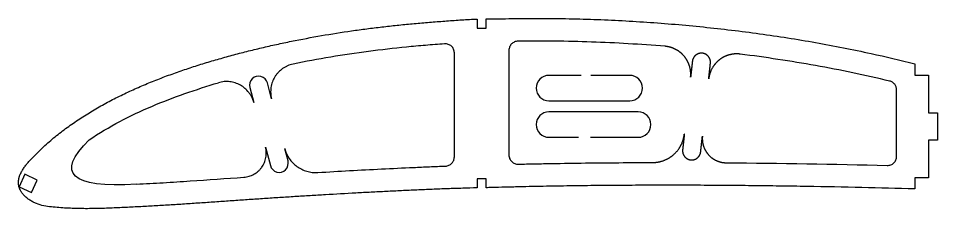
# Model space of a CAD drawing. Header units: millimetres. Extents: x -11497 to 404, y -3854 to 414.
# Drawn here: x -10098.1 to -9896.1, y -3473.6 to -3431.8 of the extents above; entities that cross this region are included whole.
import ezdxf

# ---------------------------------------------------------------- set-up
doc = ezdxf.new("R2010")
doc.units = ezdxf.units.MM

msp = doc.modelspace()

# ---------------------------------------------------------------- linework, layer by layer
at = {"color": 7, "linetype": 'Continuous', "lineweight": 25}
msp.add_line((-10072.1944, -3468.2545), (-10072.1913, -3468.2544), dxfattribs=at)
for points in [[(-10042.4894, -3449.4519), (-10043.406, -3445.9778, 1), (-10047.2736, -3446.9982), (-10046.4125, -3450.2622)], [(-9974.4224, -3444.3157), (-9981.5245, -3444.3157, 1), (-9981.5245, -3449.9157), (-9963.7699, -3449.9157, 1), (-9963.7699, -3444.3157), (-9972.3032, -3444.3157)], [(-9972.3605, -3457.9426), (-9961.9228, -3457.9426, 1), (-9961.9228, -3452.3426), (-9981.5245, -3452.3426, 1), (-9981.5245, -3457.9426), (-9974.9952, -3457.9426)], [(-10043.8113, -3460.1216), (-10042.7445, -3464.1654, 1), (-10038.8768, -3463.145), (-10039.581, -3460.4757)]]:
    msp.add_lwpolyline(points, format="xyb")
msp.add_lwpolyline([(-10094.0154, -3467.3568), (-10096.7343, -3466.0889), (-10098.0021, -3468.8078), (-10095.2832, -3470.0757)], close=True, dxfattribs=at)
for points, knots in [([(-9995.3142, -3431.915), (-9995.3142, -3432.5817), (-9995.3142, -3433.2484), (-9995.3142, -3433.915), (-9995.9809, -3433.915), (-9996.6476, -3433.915), (-9997.3142, -3433.915), (-9997.3142, -3433.2529), (-9997.3142, -3432.5908), (-9997.3142, -3431.9287), (-9998.4328, -3431.9751), (-10000.6701, -3432.0976), (-10004.023, -3432.3365), (-10007.3738, -3432.5932), (-10010.7228, -3432.8655), (-10014.0663, -3433.1906), (-10017.4056, -3433.5509), (-10020.7393, -3433.9536), (-10025.176, -3434.5494), (-10030.7049, -3435.4034), (-10036.2052, -3436.4163), (-10040.5849, -3437.3245), (-10043.8583, -3438.0565), (-10047.1192, -3438.8401), (-10050.3667, -3439.676), (-10053.5998, -3440.5646), (-10056.8166, -3441.5089), (-10060.0138, -3442.5169), (-10063.1889, -3443.5916), (-10066.3382, -3444.7389), (-10069.4574, -3445.9649), (-10072.5411, -3447.2776), (-10075.5779, -3448.6951), (-10078.5588, -3450.2266), (-10081.4765, -3451.8749), (-10084.3249, -3453.64), (-10086.6344, -3455.2098), (-10088.4337, -3456.5333), (-10089.7557, -3457.5621), (-10091.0472, -3458.6291), (-10092.3011, -3459.7399), (-10093.3172, -3460.6972), (-10094.1117, -3461.4818), (-10094.7015, -3462.0765), (-10095.2818, -3462.6804), (-10095.8445, -3463.3006), (-10096.3838, -3463.9418), (-10096.8883, -3464.6103), (-10097.2704, -3465.195), (-10097.5387, -3465.6847), (-10097.7202, -3466.062), (-10097.8479, -3466.3867), (-10097.9344, -3466.6518), (-10097.9914, -3466.8531), (-10098.0379, -3467.057), (-10098.0838, -3467.3317), (-10098.1241, -3467.6789), (-10098.1198, -3468.0285), (-10098.0988, -3468.3067), (-10098.073, -3468.5141), (-10098.0375, -3468.72), (-10097.9903, -3468.9228), (-10097.9301, -3469.1222), (-10097.8446, -3469.3119), (-10097.7508, -3469.498), (-10097.6598, -3469.6862), (-10097.5588, -3469.8694), (-10097.4454, -3470.045), (-10097.3223, -3470.214), (-10097.1479, -3470.4313), (-10096.8266, -3470.7991), (-10096.4187, -3471.1811), (-10095.9795, -3471.5257), (-10095.5243, -3471.8489), (-10094.9231, -3472.2044), (-10093.9069, -3472.6711), (-10092.5569, -3473.0465), (-10090.8954, -3473.2688), (-10089.2275, -3473.4232), (-10087.5562, -3473.5386), (-10085.8824, -3473.6087), (-10084.2076, -3473.6466), (-10082.5323, -3473.649), (-10080.8572, -3473.6246), (-10079.1826, -3473.5762), (-10077.5085, -3473.5127), (-10075.8347, -3473.4385), (-10074.1612, -3473.3597), (-10072.4877, -3473.2776), (-10070.2566, -3473.1632), (-10067.4681, -3473.01), (-10064.1228, -3472.8055), (-10060.7782, -3472.5861), (-10057.4339, -3472.3568), (-10054.0896, -3472.1233), (-10050.7448, -3471.89), (-10047.3995, -3471.6606), (-10044.0534, -3471.435), (-10040.7066, -3471.2145), (-10037.3589, -3471.0006), (-10034.0103, -3470.7929), (-10029.5442, -3470.5245), (-10025.0762, -3470.272), (-10020.6061, -3470.0337), (-10017.2526, -3469.8634), (-10013.898, -3469.7005), (-10011.1016, -3469.5706), (-10008.8639, -3469.4736), (-10007.1854, -3469.4007), (-10005.5067, -3469.3283), (-10003.8275, -3469.2648), (-10002.1478, -3469.2103), (-9999.9769, -3469.1469), (-9998.3657, -3469.1041), (-9997.3142, -3469.0794), (-9997.3142, -3468.4127), (-9997.3142, -3467.746), (-9997.3142, -3467.0794), (-9996.6476, -3467.0794), (-9995.9809, -3467.0794), (-9995.3142, -3467.0794), (-9995.3142, -3467.7307), (-9995.3142, -3468.3821), (-9995.3142, -3469.0335), (-9994.9101, -3469.0241), (-9993.5041, -3468.991), (-9991.5973, -3468.9394), (-9989.5932, -3468.8886), (-9987.5887, -3468.8383), (-9985.0823, -3468.7881), (-9982.074, -3468.7276), (-9978.0618, -3468.6594), (-9973.0446, -3468.59), (-9967.0214, -3468.5322), (-9960.9957, -3468.5003), (-9954.9679, -3468.4918), (-9948.9384, -3468.5058), (-9942.9072, -3468.5393), (-9936.8748, -3468.5946), (-9930.8414, -3468.6688), (-9922.7958, -3468.7928), (-9912.8834, -3468.9925), (-9904.9826, -3469.1942), (-9901.1052, -3469.3005), (-9901.1052, -3468.4951), (-9901.1052, -3467.6897), (-9901.1052, -3466.8842), (-9900.1052, -3466.8842), (-9899.1052, -3466.8842), (-9898.1052, -3466.8842), (-9898.1052, -3464.114), (-9898.1052, -3461.3438), (-9898.1052, -3458.5736), (-9897.4386, -3458.5736), (-9896.7719, -3458.5736), (-9896.1052, -3458.5736), (-9896.1052, -3456.5736), (-9896.1052, -3454.5736), (-9896.1052, -3452.5736), (-9896.7719, -3452.5736), (-9897.4386, -3452.5736), (-9898.1052, -3452.5736), (-9898.1052, -3449.8138), (-9898.1052, -3447.054), (-9898.1052, -3444.2942), (-9899.1052, -3444.2942), (-9900.1052, -3444.2942), (-9901.1052, -3444.2942), (-9901.1052, -3443.4609), (-9901.1052, -3442.6275), (-9901.1052, -3441.7942), (-9904.2979, -3440.9819), (-9911.5415, -3439.2623), (-9920.8811, -3437.4151), (-9929.0676, -3436.0509), (-9935.226, -3435.1455), (-9941.3991, -3434.3491), (-9947.5853, -3433.6602), (-9953.782, -3433.0734), (-9959.988, -3432.5945), (-9965.1656, -3432.2824), (-9969.3106, -3432.0891), (-9973.4571, -3431.9312), (-9977.6054, -3431.8291), (-9981.7547, -3431.7815), (-9984.8668, -3431.7781), (-9987.9789, -3431.7981), (-9991.0905, -3431.8552), (-9993.5356, -3431.8954), (-9994.9436, -3431.9114), (-9995.3142, -3431.915)], [0, 0, 0, 0, 1, 1, 1, 2, 2, 2, 3, 3, 3, 3.00825074, 3.01650149, 3.02475223, 3.03300297, 3.04125371, 3.04950446, 3.0577552, 3.06600594, 3.08250743, 3.09900892, 3.10725966, 3.1155104, 3.12376114, 3.13201189, 3.14026263, 3.14851337, 3.15676412, 3.16501486, 3.1732656, 3.18151635, 3.18976709, 3.19801783, 3.20626857, 3.21451932, 3.22277006, 3.2310208, 3.23514617, 3.23927155, 3.24339692, 3.24752229, 3.25164766, 3.25371035, 3.25577303, 3.25783572, 3.2598984, 3.26196109, 3.26402378, 3.26608646, 3.2671178, 3.26814915, 3.26918049, 3.26969616, 3.27021183, 3.2707275, 3.27124318, 3.27227452, 3.27330586, 3.27382153, 3.2743372, 3.27485288, 3.27536855, 3.27588422, 3.27639989, 3.27691556, 3.27743123, 3.2779469, 3.27846258, 3.27897825, 3.27949392, 3.28052526, 3.28258795, 3.28361929, 3.28465063, 3.28671332, 3.288776, 3.29290138, 3.29702675, 3.30115212, 3.30527749, 3.30940286, 3.31352823, 3.3176536, 3.32177898, 3.32590435, 3.33002972, 3.33415509, 3.33828046, 3.34240583, 3.3465312, 3.35478195, 3.36303269, 3.37128343, 3.37953418, 3.38778492, 3.39603566, 3.40428641, 3.41253715, 3.42078789, 3.42903863, 3.43728938, 3.44554012, 3.46204161, 3.47029235, 3.47854309, 3.48679384, 3.49504458, 3.49916995, 3.50329532, 3.50742069, 3.51154606, 3.51567144, 3.51979681, 3.52753855, 3.52753855, 3.52753855, 4.52753855, 4.52753855, 4.52753855, 5.52753855, 5.52753855, 5.52753855, 6.52753855, 6.52753855, 6.52753855, 6.53051373, 6.53788799, 6.54157512, 6.54526225, 6.5526365, 6.56001076, 6.56738502, 6.58213353, 6.59688205, 6.61163056, 6.62637907, 6.64112759, 6.6558761, 6.67062462, 6.68537313, 6.70012164, 6.72961867, 6.75804677, 6.75804677, 6.75804677, 7.75804677, 7.75804677, 7.75804677, 8.75804677, 8.75804677, 8.75804677, 9.75804677, 9.75804677, 9.75804677, 10.75804677, 10.75804677, 10.75804677, 11.75804677, 11.75804677, 11.75804677, 12.75804677, 12.75804677, 12.75804677, 13.75804677, 13.75804677, 13.75804677, 14.75804677, 14.75804677, 14.75804677, 15.75804677, 15.75804677, 15.75804677, 15.80766713, 15.87016713, 15.90141713, 15.93266713, 15.96391713, 15.99516713, 16.02641713, 16.05766713, 16.08891713, 16.10454213, 16.12016713, 16.15141713, 16.16704213, 16.18266713, 16.19829213, 16.21391713, 16.22954213, 16.23512586, 16.23512586, 16.23512586, 16.23512586]), ([(-10032.3505, -3465.6832), (-10027.6681, -3465.403), (-10022.9847, -3465.1446), (-10015.9577, -3464.7918), (-10013.6152, -3464.6787), (-10010.1008, -3464.5206), (-10008.9292, -3464.4704), (-10006.5861, -3464.3688), (-10005.4145, -3464.3187), (-10004.2425, -3464.2766), (-10004.1135, -3464.272), (-10003.9871, -3464.2551), (-10003.7392, -3464.1976), (-10003.6165, -3464.1566), (-10003.3824, -3464.0521), (-10003.2717, -3463.9893), (-10003.0628, -3463.843), (-10002.9639, -3463.7585), (-10002.7867, -3463.5749), (-10002.7074, -3463.4754), (-10002.5678, -3463.2606), (-10002.508, -3463.1457), (-10002.3648, -3462.7917), (-10002.3142, -3462.5355), (-10002.3142, -3462.2774), (-10002.3142, -3454.6451), (-10002.3142, -3447.0129), (-10002.3142, -3439.3807), (-10002.3142, -3439.2422), (-10002.3285, -3439.1062), (-10002.3842, -3438.8389), (-10002.4265, -3438.7061), (-10002.5361, -3438.4549), (-10002.6032, -3438.336), (-10002.762, -3438.112), (-10002.8537, -3438.0075), (-10003.1538, -3437.729), (-10003.3948, -3437.5836), (-10003.7817, -3437.448), (-10003.9173, -3437.4156), (-10004.1892, -3437.3799), (-10004.3262, -3437.3759), (-10004.4642, -3437.3863), (-10005.8626, -3437.4915), (-10007.2605, -3437.5999), (-10010.0545, -3437.8312), (-10011.4498, -3437.9587), (-10015.6311, -3438.3773), (-10018.4135, -3438.695), (-10026.7409, -3439.7943), (-10032.2676, -3440.7123), (-10037.7652, -3441.8484)], [0, 0, 0, 0, 0.5, 0.5, 0.75, 0.75, 0.875, 0.875, 1, 1, 1, 1.125, 1.125, 1.25, 1.25, 1.375, 1.375, 1.5, 1.5, 1.625, 1.625, 1.75, 1.75, 2, 2, 2, 3, 3, 3, 3.125, 3.125, 3.25, 3.25, 3.375, 3.375, 3.5, 3.5, 3.75, 3.75, 3.875, 3.875, 4, 4, 4, 4.125, 4.125, 4.25, 4.25, 4.5, 4.5, 5, 5, 5, 5]), ([(-9956.0324, -3437.9213), (-9961.409, -3437.4872), (-9966.7897, -3437.1741), (-9974.8671, -3436.8929), (-9977.5605, -3436.8306), (-9981.6024, -3436.7851), (-9982.9499, -3436.7792), (-9985.6456, -3436.7826), (-9986.9937, -3436.7907), (-9988.3421, -3436.8095), (-9988.4729, -3436.8113), (-9988.6015, -3436.8258), (-9988.854, -3436.8792), (-9988.9793, -3436.9186), (-9989.2183, -3437.0206), (-9989.3315, -3437.0825), (-9989.5456, -3437.228), (-9989.6469, -3437.3124), (-9989.8286, -3437.4965), (-9989.91, -3437.5966), (-9990.0537, -3437.8136), (-9990.1149, -3437.9294), (-9990.2621, -3438.2874), (-9990.3142, -3438.5475), (-9990.3142, -3438.8093), (-9990.3142, -3446.4906), (-9990.3142, -3454.172), (-9990.3142, -3461.8533), (-9990.3142, -3461.9874), (-9990.3009, -3462.1192), (-9990.2487, -3462.3784), (-9990.2091, -3462.5072), (-9990.1059, -3462.7522), (-9990.0428, -3462.8683), (-9989.8936, -3463.0878), (-9989.8069, -3463.1914), (-9989.5231, -3463.4688), (-9989.2945, -3463.617), (-9988.8028, -3463.8112), (-9988.5353, -3463.8596), (-9988.2672, -3463.8533), (-9987.0378, -3463.8244), (-9985.8083, -3463.8003), (-9983.3494, -3463.7511), (-9982.1199, -3463.7273), (-9978.4313, -3463.6634), (-9975.9722, -3463.6278), (-9968.5946, -3463.5393), (-9963.6758, -3463.5065), (-9958.7568, -3463.4971)], [0, 0, 0, 0, 0.5, 0.5, 0.75, 0.75, 0.875, 0.875, 1, 1, 1, 1.125, 1.125, 1.25, 1.25, 1.375, 1.375, 1.5, 1.5, 1.625, 1.625, 1.75, 1.75, 2, 2, 2, 3, 3, 3, 3.125, 3.125, 3.25, 3.25, 3.375, 3.375, 3.5, 3.5, 3.75, 3.75, 4, 4, 4, 4.125, 4.125, 4.25, 4.25, 4.5, 4.5, 5, 5, 5, 5]), ([(-9942.559, -3463.5443), (-9930.7546, -3463.6335), (-9918.9537, -3463.841), (-9907.1556, -3464.1384), (-9907.0215, -3464.1418), (-9906.8893, -3464.1318), (-9906.6287, -3464.086), (-9906.4988, -3464.0497), (-9906.2511, -3463.9526), (-9906.1334, -3463.8924), (-9905.9101, -3463.7486), (-9905.8044, -3463.6644), (-9905.5198, -3463.3874), (-9905.3661, -3463.1623), (-9905.2115, -3462.7968), (-9905.1717, -3462.6686), (-9905.1186, -3462.4068), (-9905.1052, -3462.2743), (-9905.1052, -3462.1402), (-9905.1052, -3457.2681), (-9905.1052, -3452.3961), (-9905.1052, -3447.524), (-9905.1052, -3447.2992), (-9905.1421, -3447.0806), (-9905.2896, -3446.656), (-9905.3963, -3446.4614), (-9905.6747, -3446.1088), (-9905.8395, -3445.9598), (-9906.2179, -3445.7181), (-9906.4228, -3445.6311), (-9906.6415, -3445.5788), (-9912.0339, -3444.2914), (-9917.4679, -3443.1569), (-9928.4168, -3441.1866), (-9933.9318, -3440.3505), (-9939.4816, -3439.6429)], [0, 0, 0, 0, 1, 1, 1, 1.125, 1.125, 1.25, 1.25, 1.375, 1.375, 1.5, 1.5, 1.75, 1.75, 1.875, 1.875, 2, 2, 2, 3, 3, 3, 3.25, 3.25, 3.5, 3.5, 3.75, 3.75, 4, 4, 4, 4.5, 4.5, 5, 5, 5, 5]), ([(-10037.7652, -3441.8484), (-10038.1781, -3441.9337), (-10038.5751, -3442.0594), (-10039.1477, -3442.3058), (-10039.3347, -3442.3977), (-10039.7008, -3442.6014), (-10039.8803, -3442.7136), (-10040.3946, -3443.0729), (-10040.7095, -3443.3442), (-10041.1404, -3443.7987), (-10041.2777, -3443.9591), (-10041.5341, -3444.2917), (-10041.653, -3444.4634), (-10041.9819, -3444.9937), (-10042.165, -3445.3678), (-10042.4558, -3446.1584), (-10042.559, -3446.5632), (-10042.6519, -3447.1801), (-10042.6725, -3447.3876), (-10042.6926, -3447.8063), (-10042.692, -3448.0179), (-10042.6579, -3448.6455), (-10042.5932, -3449.0587), (-10042.4856, -3449.4664)], [0, 0, 0, 0, 0.125, 0.125, 0.1875, 0.1875, 0.25, 0.25, 0.375, 0.375, 0.4375, 0.4375, 0.5, 0.5, 0.625, 0.625, 0.75, 0.75, 0.8125, 0.8125, 0.875, 0.875, 1, 1, 1, 1]), ([(-10072.1944, -3468.2545), (-10086.5883, -3469.1704), (-10090.0523, -3465.9234), (-10082.5865, -3458.5134), (-10082.5864, -3458.5135), (-10082.5863, -3458.5135), (-10082.5863, -3458.5136), (-10080.4015, -3457.0425), (-10078.1582, -3455.7044), (-10073.5706, -3453.2573), (-10071.2244, -3452.1527), (-10066.4508, -3450.1278), (-10064.0266, -3449.2002), (-10059.121, -3447.4748), (-10056.6394, -3446.6775), (-10054.1334, -3445.9355)], [0, 0, 0, 0, 1, 1, 1, 2, 2, 2, 2.25, 2.25, 2.5, 2.5, 2.75, 2.75, 3, 3, 3, 3]), ([(-10046.4083, -3450.278), (-10046.5143, -3449.8762), (-10046.6586, -3449.4921), (-10046.9301, -3448.9412), (-10047.0299, -3448.7618), (-10047.2482, -3448.4118), (-10047.3674, -3448.2405), (-10047.7459, -3447.7512), (-10048.0277, -3447.4538), (-10048.6497, -3446.9161), (-10048.9924, -3446.6754), (-10049.7075, -3446.2732), (-10050.083, -3446.1084), (-10050.871, -3445.8535), (-10051.2756, -3445.7665), (-10051.8862, -3445.6974), (-10052.0909, -3445.6844), (-10052.503, -3445.6789), (-10052.7113, -3445.6866), (-10053.3296, -3445.7407), (-10053.735, -3445.8175), (-10054.1335, -3445.9355)], [0, 0, 0, 0, 0.125, 0.125, 0.1875, 0.1875, 0.25, 0.25, 0.375, 0.375, 0.5, 0.5, 0.625, 0.625, 0.75, 0.75, 0.8125, 0.8125, 0.875, 0.875, 1, 1, 1, 1]), ([(-10048.5788, -3466.7288), (-10048.1877, -3466.7021), (-10047.807, -3466.633), (-10047.0657, -3466.4136), (-10046.7011, -3466.2604), (-10046.0239, -3465.8833), (-10045.7085, -3465.6596), (-10045.271, -3465.2701), (-10045.132, -3465.1317), (-10044.8725, -3464.8435), (-10044.7513, -3464.6929), (-10044.5256, -3464.379), (-10044.4212, -3464.2157), (-10044.2295, -3463.8759), (-10044.1427, -3463.6996), (-10043.9144, -3463.1642), (-10043.8025, -3462.7942), (-10043.6959, -3462.2194), (-10043.6709, -3462.0243), (-10043.6426, -3461.637), (-10043.6392, -3461.4436), (-10043.6607, -3460.8643), (-10043.7177, -3460.4763), (-10043.8177, -3460.0972)], [0, 0, 0, 0, 0.125, 0.125, 0.25, 0.25, 0.375, 0.375, 0.4375, 0.4375, 0.5, 0.5, 0.5625, 0.5625, 0.625, 0.625, 0.75, 0.75, 0.8125, 0.8125, 0.875, 0.875, 1, 1, 1, 1]), ([(-10039.5893, -3460.4447), (-10039.3815, -3461.2322), (-10039.0474, -3461.9616), (-10038.1269, -3463.3041), (-10037.5652, -3463.8802), (-10036.5757, -3464.5961), (-10036.2301, -3464.8029), (-10035.5088, -3465.1556), (-10035.132, -3465.3017), (-10033.9605, -3465.6424), (-10033.1635, -3465.7319), (-10032.3505, -3465.6832)], [0, 0, 0, 0, 0.25, 0.25, 0.5, 0.5, 0.625, 0.625, 0.75, 0.75, 1, 1, 1, 1]), ([(-10072.1913, -3468.2544), (-10070.2219, -3468.1542), (-10068.253, -3468.0456), (-10064.3165, -3467.807), (-10062.3489, -3467.6784), (-10056.447, -3467.2789), (-10052.5133, -3466.9975), (-10048.5788, -3466.7288)], [0, 0, 0, 0, 0.25, 0.25, 0.5, 0.5, 1, 1, 1, 1])]:
    msp.add_open_spline(points, degree=3, knots=knots, dxfattribs=at)
for points, weights, knots in [([(-9939.4816, -3439.6429), (-9939.8906, -3439.5908), (-9940.2976, -3439.58), (-9940.9054, -3439.6233), (-9941.1075, -3439.6477), (-9941.5108, -3439.717), (-9941.7128, -3439.7621), (-9942.3046, -3439.9257), (-9942.6837, -3440.0723), (-9943.4116, -3440.4397), (-9943.7622, -3440.6629), (-9944.4023, -3441.1661), (-9944.6958, -3441.4477), (-9945.0954, -3441.9158), (-9945.2215, -3442.0795), (-9945.4544, -3442.4151), (-9945.5619, -3442.5878), (-9945.8583, -3443.1205), (-9946.022, -3443.4975), (-9946.2719, -3444.2807), (-9946.3571, -3444.6814), (-9946.4021, -3445.0912), (-9946.2772, -3443.9467), (-9946.1522, -3442.8022), (-9946.0273, -3441.6577), (-9945.8994, -3440.4931), (-9946.6324, -3439.5792), (-9947.797, -3439.4514), (-9948.9616, -3439.3235), (-9949.8755, -3440.0565), (-9950.0034, -3441.2211), (-9950.1331, -3442.396), (-9950.2628, -3443.571), (-9950.3925, -3444.7459), (-9950.3472, -3444.3333), (-9950.3439, -3443.9234), (-9950.3993, -3443.3125), (-9950.4279, -3443.1095), (-9950.5057, -3442.7048), (-9950.5553, -3442.5024), (-9950.7324, -3441.9104), (-9950.8882, -3441.532), (-9951.2747, -3440.8074), (-9951.5075, -3440.4598), (-9952.0294, -3439.8279), (-9952.3201, -3439.5394), (-9952.802, -3439.1488), (-9952.9698, -3439.0263), (-9953.3133, -3438.8009), (-9953.6665, -3438.5936), (-9954.0387, -3438.4221), (-9954.4207, -3438.2688), (-9954.6175, -3438.2011), (-9955.2133, -3438.029), (-9955.6187, -3437.9547), (-9956.0324, -3437.9213)], [1, 1, 1, 1, 1, 1, 1, 1, 1, 1, 1, 1, 1, 1, 1, 1, 1, 1, 1, 1, 1, 1, 1, 1, 1, 0.804737854124, 0.804737854124, 1, 0.804737854124, 0.804737854124, 1, 1, 1, 1, 1, 1, 1, 1, 1, 1, 1, 1, 1, 1, 1, 1, 1, 1, 1, 1, 1, 1, 1, 1, 1, 1], [0, 0, 0, 0, 0.125, 0.125, 0.1875, 0.1875, 0.25, 0.25, 0.375, 0.375, 0.5, 0.5, 0.625, 0.625, 0.6875, 0.6875, 0.75, 0.75, 0.875, 0.875, 1, 1, 1, 2, 2, 2, 3.57079633, 3.57079633, 3.57079633, 5.14159265, 5.14159265, 5.14159265, 6.14159265, 6.14159265, 6.14159265, 6.26659265, 6.26659265, 6.32909265, 6.32909265, 6.39159265, 6.39159265, 6.51659265, 6.51659265, 6.64159265, 6.64159265, 6.76659265, 6.76659265, 6.82909265, 6.82909265, 6.89159265, 6.95409265, 6.95409265, 7.01659265, 7.01659265, 7.14159265, 7.14159265, 7.14159265, 7.14159265]), ([(-9958.7568, -3463.4972), (-9958.3242, -3463.4963), (-9957.8985, -3463.456), (-9957.0605, -3463.3001), (-9956.6461, -3463.1835), (-9955.8405, -3462.8744), (-9955.4573, -3462.6853), (-9954.9111, -3462.3515), (-9954.7338, -3462.2319), (-9954.389, -3461.9754), (-9954.2209, -3461.838), (-9953.741, -3461.4074), (-9953.4507, -3461.0946), (-9952.9284, -3460.4183), (-9952.6946, -3460.0507), (-9952.3029, -3459.2884), (-9952.1432, -3458.8929), (-9951.896, -3458.0732), (-9951.8087, -3457.647), (-9951.7615, -3457.2169), (-9951.8887, -3458.3799), (-9952.0158, -3459.5428), (-9952.143, -3460.7057), (-9952.2229, -3461.4334), (-9951.9282, -3462.1035), (-9951.338, -3462.5365), (-9950.7478, -3462.9696), (-9950.0201, -3463.0495), (-9949.3499, -3462.7549), (-9948.6798, -3462.4602), (-9948.2468, -3461.87), (-9948.1669, -3461.1423), (-9948.0394, -3459.9858), (-9947.9118, -3458.8293), (-9947.7843, -3457.6728), (-9947.825, -3458.0431), (-9947.8262, -3458.4109), (-9947.7715, -3458.9589), (-9947.7437, -3459.1409), (-9947.6686, -3459.5038), (-9947.6211, -3459.6845), (-9947.4527, -3460.2117), (-9947.3051, -3460.548), (-9947.0308, -3461.0296), (-9946.9298, -3461.1871), (-9946.714, -3461.4875), (-9946.5989, -3461.6312), (-9946.2327, -3462.0427), (-9945.9586, -3462.293), (-9945.3609, -3462.733), (-9945.0437, -3462.9186), (-9944.3736, -3463.2228), (-9944.0172, -3463.3415), (-9943.2975, -3463.4998), (-9942.9315, -3463.5415), (-9942.559, -3463.5443)], [1, 1, 1, 1, 1, 1, 1, 1, 1, 1, 1, 1, 1, 1, 1, 1, 1, 1, 1, 1, 1, 1, 1, 0.910683602523, 0.910683602523, 1, 0.910683602523, 0.910683602523, 1, 0.910683602523, 0.910683602523, 1, 1, 1, 1, 1, 1, 1, 1, 1, 1, 1, 1, 1, 1, 1, 1, 1, 1, 1, 1, 1, 1, 1, 1, 1], [0, 0, 0, 0, 0.125, 0.125, 0.25, 0.25, 0.375, 0.375, 0.4375, 0.4375, 0.5, 0.5, 0.625, 0.625, 0.75, 0.75, 0.875, 0.875, 1, 1, 1, 2, 2, 2, 3.04719755, 3.04719755, 3.04719755, 4.0943951, 4.0943951, 4.0943951, 5.14159265, 5.14159265, 5.14159265, 6.14159265, 6.14159265, 6.14159265, 6.26659265, 6.26659265, 6.32909265, 6.32909265, 6.39159265, 6.39159265, 6.51659265, 6.51659265, 6.57909265, 6.57909265, 6.64159265, 6.64159265, 6.76659265, 6.76659265, 6.89159265, 6.89159265, 7.01659265, 7.01659265, 7.14159265, 7.14159265, 7.14159265, 7.14159265])]:
    msp.add_rational_spline(points, weights, degree=3, knots=knots, dxfattribs=at)

doc.saveas('drawing.dxf')
